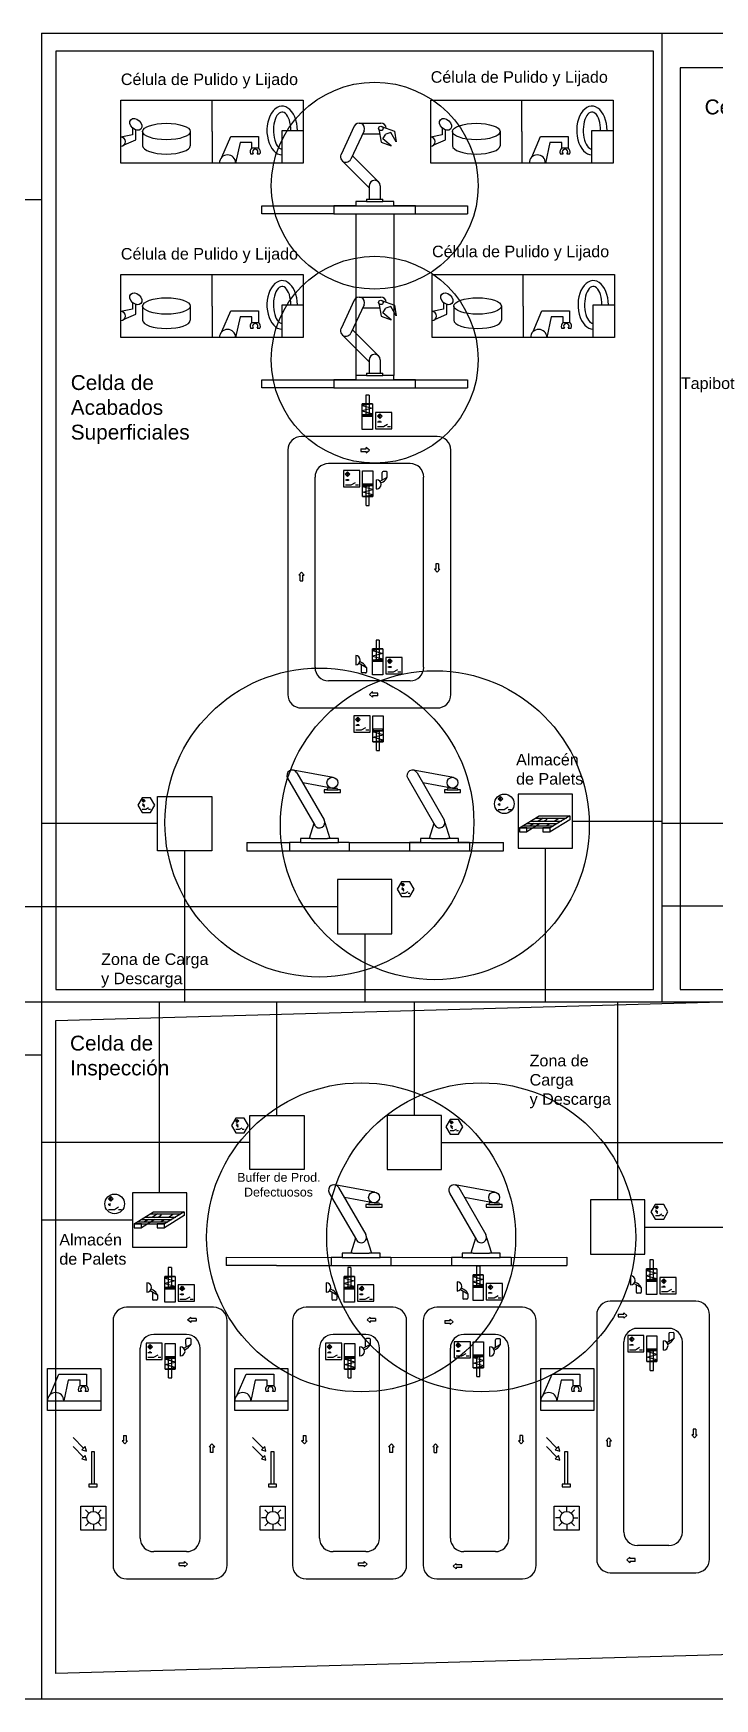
# Model space of a CAD drawing. Header units: millimetres. Extents: x 18796 to 77329, y 12688 to 39985.
# Drawn here: x 52359 to 61582, y 16965 to 39504 of the extents above; entities that cross this region are included whole.
import ezdxf

# ---------------------------------------------------------------- set-up
doc = ezdxf.new("R2010")
doc.units = ezdxf.units.MM
for name, color, linetype in [('Almacenaje', 80, 'Continuous'), ('Celdas', 200, 'Continuous'), ('Maquina', 82, 'Continuous'), ('Radio', 10, 'Continuous'), ('Robots', 80, 'Continuous'), ('Sensores', 211, 'Continuous'), ('Texto2', 7, 'Continuous'), ('TrayectAGV', 140, 'Continuous')]:
    doc.layers.add(name, color=color, linetype=linetype)
doc.styles.get("Standard").update_dxf_attribs({"font": 'arial.ttf'})

msp = doc.modelspace()

# ---------------------------------------------------------------- linework, layer by layer
at = {"layer": 'Almacenaje'}
for p, q in [((54039, 28440), (54039, 29175)), ((54039, 29175), (54774, 29175)), ((54774, 29175), (54774, 28440)), ((58921, 29209), (58921, 28474)), ((59656, 29209), (58921, 29209)), ((59656, 28474), (59656, 29209)), ((58942, 28749), (59206, 28913)), ((59160, 28884), (59574, 28884)), ((59259, 28884), (59192, 28843)), ((59206, 28913), (59306, 28913)), ((59306, 28861), (59276, 28843)), ((59306, 28913), (59521, 28913)), ((59306, 28884), (59306, 28861)), ((59620, 28913), (59356, 28749)), ((59620, 28861), (59356, 28697)), ((59408, 28843), (59474, 28884)), ((59521, 28913), (59620, 28913)), ((59620, 28913), (59620, 28861)), ((58942, 28749), (59041, 28749)), ((58942, 28749), (58942, 28697)), ((58986, 28776), (59399, 28776)), ((59038, 28808), (59452, 28808)), ((59221, 28808), (59041, 28697)), ((59041, 28749), (59356, 28749)), ((59137, 28808), (59085, 28776)), ((59093, 28843), (59507, 28843)), ((59256, 28749), (59356, 28749)), ((59256, 28749), (59256, 28697)), ((59300, 28776), (59352, 28808)), ((54774, 28440), (54039, 28440)), ((58921, 28474), (59656, 28474)), ((56478, 28051), (56478, 27316)), ((57212, 28051), (56478, 28051)), ((57212, 27316), (57212, 28051)), ((56478, 27316), (57212, 27316)), ((55289, 24125), (55289, 24860)), ((55289, 24860), (56024, 24860)), ((56024, 24860), (56024, 24125)), ((57151, 24860), (57151, 24125)), ((57886, 24860), (57151, 24860)), ((57886, 24125), (57886, 24860)), ((56024, 24125), (55289, 24125)), ((57151, 24125), (57886, 24125)), ((53700, 23811), (53700, 23076)), ((54435, 23811), (53700, 23811)), ((54435, 23076), (54435, 23811)), ((59903, 23715), (59903, 22980)), ((60637, 23715), (59903, 23715)), ((60637, 22980), (60637, 23715)), ((53723, 23390), (53987, 23555)), ((53819, 23450), (54232, 23450)), ((54002, 23450), (53822, 23338)), ((53918, 23450), (53866, 23417)), ((53874, 23484), (54288, 23484)), ((53941, 23526), (54354, 23526)), ((54040, 23526), (53973, 23484)), ((53987, 23555), (54086, 23555)), ((54086, 23503), (54057, 23484)), ((54081, 23417), (54133, 23450)), ((54086, 23555), (54301, 23555)), ((54086, 23526), (54086, 23503)), ((54401, 23555), (54137, 23390)), ((54401, 23503), (54137, 23338)), ((54188, 23484), (54255, 23526)), ((54301, 23555), (54401, 23555)), ((54401, 23555), (54401, 23503)), ((53723, 23390), (53822, 23390)), ((53723, 23390), (53723, 23338)), ((53767, 23417), (54180, 23417)), ((53822, 23390), (54137, 23390)), ((54037, 23390), (54137, 23390)), ((54037, 23390), (54037, 23338)), ((53700, 23076), (54435, 23076)), ((59903, 22980), (60637, 22980))]:
    msp.add_line(p, q, dxfattribs=at)
for points in [[(58942, 28697), (59041, 28697), (59041, 28749), (58942, 28749)], [(59256, 28697), (59356, 28697), (59356, 28749), (59256, 28749)], [(53723, 23338), (53822, 23338), (53822, 23390), (53723, 23390)], [(54037, 23338), (54137, 23338), (54137, 23390), (54037, 23390)]]:
    msp.add_lwpolyline(points, close=True, dxfattribs=at)
at = {"layer": 'Celdas'}
for points in [[(52666, 26565), (60756, 26565), (60756, 39262), (52666, 39262)], [(61116, 26565), (77136, 26565), (77136, 39035), (61116, 39035)], [(52666, 26145), (62477, 26421), (62477, 17580), (52666, 17304)]]:
    msp.add_lwpolyline(points, close=True, dxfattribs=at)
at = {"layer": 'Maquina'}
for p, q in [((54779, 38175), (54779, 38601)), ((58972, 38175), (58972, 38601)), ((53700, 38132), (53544, 38099)), ((53700, 38223), (53700, 38132)), ((53746, 38062), (53746, 38196)), ((53839, 38175), (53839, 37982)), ((54484, 38175), (54484, 37982)), ((54779, 38175), (54779, 37748)), ((54912, 37828), (55032, 38108)), ((55032, 38108), (55407, 38108)), ((55407, 38108), (55407, 37953)), ((57894, 38132), (57738, 38099)), ((57894, 38223), (57894, 38132)), ((57939, 38062), (57939, 38196)), ((58033, 38175), (58033, 37982)), ((58677, 38175), (58677, 37982)), ((58972, 38175), (58972, 37748)), ((59105, 37828), (59226, 38108)), ((59226, 38108), (59600, 38108)), ((59600, 38108), (59600, 37953)), ((53589, 37995), (53746, 38062)), ((55157, 38028), (55098, 37748)), ((55319, 38028), (55157, 38028)), ((55294, 37900), (55293, 37899)), ((55294, 37899), (55293, 37899)), ((55298, 37874), (55337, 37874)), ((55319, 37953), (55319, 38028)), ((55319, 37953), (55407, 37953)), ((55326, 37899), (55326, 37900)), ((55326, 37900), (55326, 37899)), ((55326, 37899), (55326, 37899)), ((55389, 37874), (55427, 37874)), ((55399, 37900), (55399, 37899)), ((55399, 37900), (55399, 37900)), ((57782, 37995), (57939, 38062)), ((59350, 38028), (59292, 37748)), ((59512, 38028), (59350, 38028)), ((59487, 37900), (59487, 37899)), ((59487, 37899), (59487, 37899)), ((59492, 37874), (59530, 37874)), ((59512, 37953), (59512, 38028)), ((59512, 37953), (59600, 37953)), ((59520, 37899), (59520, 37900)), ((59520, 37900), (59520, 37899)), ((59520, 37899), (59520, 37899)), ((59582, 37874), (59621, 37874)), ((59592, 37900), (59592, 37899)), ((59592, 37900), (59592, 37900)), ((54779, 35813), (54779, 36240)), ((58991, 35813), (58991, 36240)), ((53700, 35862), (53700, 35771)), ((57912, 35862), (57912, 35771)), ((53700, 35771), (53544, 35738)), ((53589, 35634), (53746, 35701)), ((53746, 35701), (53746, 35835)), ((53839, 35813), (53839, 35621)), ((54484, 35813), (54484, 35621)), ((54779, 35813), (54779, 35387)), ((54912, 35467), (55032, 35747)), ((55032, 35747), (55407, 35747)), ((55157, 35666), (55098, 35387)), ((55319, 35666), (55157, 35666)), ((55319, 35592), (55319, 35666)), ((55407, 35747), (55407, 35592)), ((57912, 35771), (57756, 35738)), ((57801, 35634), (57957, 35701)), ((57957, 35701), (57957, 35835)), ((58051, 35813), (58051, 35621)), ((58696, 35813), (58696, 35621)), ((58991, 35813), (58991, 35387)), ((59124, 35467), (59244, 35747)), ((59244, 35747), (59619, 35747)), ((59369, 35666), (59310, 35387)), ((59530, 35666), (59369, 35666)), ((59530, 35592), (59530, 35666)), ((59619, 35747), (59619, 35592)), ((55294, 35538), (55293, 35538)), ((55294, 35538), (55293, 35538)), ((55298, 35513), (55337, 35513)), ((55319, 35592), (55407, 35592)), ((55326, 35538), (55326, 35538)), ((55326, 35538), (55326, 35538)), ((55326, 35538), (55326, 35538)), ((55389, 35513), (55427, 35513)), ((55399, 35538), (55399, 35538)), ((55399, 35538), (55399, 35538)), ((59505, 35538), (59505, 35538)), ((59505, 35538), (59505, 35538)), ((59510, 35513), (59548, 35513)), ((59530, 35592), (59619, 35592)), ((59538, 35538), (59538, 35538)), ((59538, 35538), (59538, 35538)), ((59538, 35538), (59538, 35538)), ((59600, 35513), (59639, 35513)), ((59610, 35538), (59611, 35538)), ((59610, 35538), (59611, 35538)), ((57826, 34047), (55989, 34047)), ((55805, 33864), (55805, 30557)), ((58010, 30557), (58010, 33864)), ((57459, 33680), (56356, 33680)), ((56173, 30924), (56173, 33496)), ((57642, 30924), (57642, 33496)), ((57459, 30741), (56356, 30741)), ((55989, 30373), (57826, 30373)), ((61329, 22344), (60169, 22344)), ((54800, 22262), (53622, 22262)), ((57228, 22262), (56051, 22262)), ((58981, 22262), (57821, 22262)), ((59985, 22161), (59985, 18854)), ((61512, 18854), (61512, 22161)), ((53438, 22078), (53438, 18771)), ((54432, 21894), (53989, 21894)), ((54983, 18771), (54983, 22078)), ((55867, 22078), (55867, 18771)), ((56861, 21894), (56418, 21894)), ((57412, 18771), (57412, 22078)), ((57637, 22078), (57637, 18771)), ((58613, 21894), (58188, 21894)), ((59165, 18771), (59165, 22078)), ((60961, 21977), (60536, 21977)), ((53806, 19139), (53806, 21710)), ((54616, 19139), (54616, 21710)), ((56235, 19139), (56235, 21710)), ((57045, 19139), (57045, 21710)), ((58005, 19139), (58005, 21710)), ((58797, 19139), (58797, 21710)), ((60352, 19221), (60352, 21793)), ((61145, 19221), (61145, 21793)), ((54432, 18955), (53989, 18955)), ((56861, 18955), (56418, 18955)), ((58613, 18955), (58188, 18955)), ((60961, 19038), (60536, 19038)), ((53622, 18587), (54800, 18587)), ((56051, 18587), (57228, 18587)), ((57821, 18587), (58981, 18587)), ((60169, 18670), (61329, 18670))]:
    msp.add_line(p, q, dxfattribs=at)
for points in [[(53544, 38601), (56013, 38601), (56013, 37748), (53544, 37748)], [(57738, 38601), (60207, 38601), (60207, 37748), (57738, 37748)], [(53544, 36240), (56013, 36240), (56013, 35387), (53544, 35387)], [(57756, 36240), (60225, 36240), (60225, 35387), (57756, 35387)]]:
    msp.add_lwpolyline(points, close=True, dxfattribs=at)
for points in [[(55727, 37748), (55727, 38189), (56013, 38189)], [(59920, 37748), (59920, 38189), (60207, 38189)], [(55727, 35387), (55727, 35828), (56013, 35828)], [(59938, 35387), (59938, 35828), (60225, 35828)]]:
    msp.add_lwpolyline(points, dxfattribs=at)
for centre, radius, start, end in [((53544, 38038), 61.7, 270, 90), ((57738, 38038), 61.7, 270, 90), ((55363, 37900), 69.2, 129.5881, 201.2684), ((55363, 37900), 36.2, 315.8815, 224.1185), ((55363, 37925), 44.1, 325.008, 325.3048), ((55363, 37900), 69.2, 338.7316, 50.4119), ((59556, 37900), 69.2, 129.5881, 201.2684), ((59556, 37900), 36.2, 315.8815, 224.1185), ((59556, 37925), 44.1, 325.008, 325.3048), ((59556, 37900), 69.2, 338.7316, 50.4119), ((54988, 37748), 110, 0, 180), ((59181, 37748), 110, 0, 180), ((53544, 35677), 61.7, 270, 90), ((57756, 35677), 61.7, 270, 90), ((54988, 35387), 110, 0, 180), ((55363, 35538), 69.2, 129.5881, 201.2684), ((55363, 35539), 36.2, 315.8815, 224.1185), ((55363, 35564), 44.1, 325.008, 325.3048), ((55363, 35538), 69.2, 338.7316, 50.4119), ((59200, 35387), 110, 0, 180), ((59575, 35538), 69.2, 129.5881, 201.2684), ((59574, 35539), 36.2, 315.8815, 224.1185), ((59575, 35564), 44.1, 325.008, 325.3048), ((59575, 35538), 69.2, 338.7316, 50.4119), ((55989, 33864), 184, 90, 180), ((57826, 33864), 184, 0, 90), ((56356, 33496), 184, 90, 180), ((57459, 33496), 184, 0, 90), ((56356, 30924), 184, 180, 270), ((57459, 30924), 184, 270, 0), ((55989, 30557), 184, 180, 270), ((57826, 30557), 184, 270, 0), ((60169, 22161), 184, 90, 180), ((61329, 22161), 184, 0, 90), ((53622, 22078), 184, 90, 180), ((54800, 22078), 184, 0, 90), ((56051, 22078), 184, 90, 180), ((57228, 22078), 184, 0, 90), ((57821, 22078), 184, 90, 180), ((58981, 22078), 184, 0, 90), ((53989, 21710), 184, 90, 180), ((54432, 21710), 184, 0, 90), ((56418, 21710), 184, 90, 180), ((56861, 21710), 184, 0, 90), ((58188, 21710), 184, 90, 180), ((58613, 21710), 184, 0, 90), ((60536, 21793), 184, 90, 180), ((60961, 21793), 184, 0, 90), ((60536, 19221), 184, 180, 270), ((60961, 19221), 184, 270, 0), ((53989, 19139), 184, 180, 270), ((54432, 19139), 184, 270, 0), ((56418, 19139), 184, 180, 270), ((56861, 19139), 184, 270, 0), ((58188, 19139), 184, 180, 270), ((58613, 19139), 184, 270, 0), ((53622, 18771), 184, 180, 270), ((54800, 18771), 184, 270, 0), ((56051, 18771), 184, 180, 270), ((57228, 18771), 184, 270, 0), ((57821, 18771), 184, 180, 270), ((58981, 18771), 184, 270, 0), ((60169, 18854), 184, 180, 270), ((61329, 18854), 184, 270, 0)]:
    msp.add_arc(centre, radius, start, end, dxfattribs=at)
for centre, major_axis, ratio in [((53746, 38272), (68.9, -63.2), 0.715924), ((57939, 38272), (68.9, -63.2), 0.715924), ((54161, 38175), (322, 0), 0.346019), ((58355, 38175), (322, 0), 0.346019), ((53746, 35911), (68.9, -63.2), 0.715924), ((54161, 35813), (322, 0), 0.346019), ((57957, 35911), (68.9, -63.2), 0.715924), ((58373, 35813), (322, 0), 0.346019)]:
    msp.add_ellipse(centre, major_axis=major_axis, ratio=ratio, dxfattribs=at)
for centre, major_axis, ratio, start_param, end_param in [((55727, 38189), (0, 329), 0.626099, 4.712389, 9.424778), ((55727, 38189), (0, 250), 0.470588, 4.712389, 9.424778), ((59920, 38189), (0, 329), 0.626099, 4.712389, 9.424778), ((59920, 38189), (0, 250), 0.470588, 4.712389, 9.424778), ((54161, 37982), (322, 0), 0.346019, 3.141593, 6.283185), ((58355, 37982), (322, 0), 0.346019, 3.141593, 6.283185), ((55727, 35828), (0, 329), 0.626099, 4.712389, 9.424778), ((55727, 35828), (0, 250), 0.470588, 4.712389, 9.424778), ((59938, 35828), (0, 329), 0.626099, 4.712389, 9.424778), ((59938, 35828), (0, 250), 0.470588, 4.712389, 9.424778), ((54161, 35621), (322, 0), 0.346019, 3.141593, 6.283185), ((58373, 35621), (322, 0), 0.346019, 3.141593, 6.283185)]:
    msp.add_ellipse(centre, major_axis=major_axis, ratio=ratio, start_param=start_param, end_param=end_param, dxfattribs=at)
at = {"layer": 'Radio'}
for centre, radius in [((56980, 37442), 1400), ((56980, 35087), 1400), ((56231, 28822), 2091), ((57794, 28786), 2091), ((56796, 23209), 2091), ((58422, 23209), 2091)]:
    msp.add_circle(centre, radius, dxfattribs=at)
at = {"layer": 'Robots'}
for p, q in [((56703, 38247), (56524, 37863)), ((56836, 38185), (56657, 37801)), ((56769, 38289), (57063, 38289)), ((56816, 38142), (57046, 38142)), ((57034, 38211), (57066, 38030)), ((57073, 38243), (57246, 38181)), ((57092, 38074), (57129, 38138)), ((57198, 38163), (57129, 38138)), ((57271, 38036), (57198, 38163)), ((57246, 38181), (57271, 38036)), ((57066, 38030), (57204, 37979)), ((57204, 37979), (57092, 38074)), ((56539, 37780), (56907, 37412)), ((56657, 37801), (56657, 37801)), ((56679, 37848), (57032, 37494)), ((56907, 37442), (56907, 37258)), ((57032, 37494), (57032, 37494)), ((57032, 37494), (57032, 37494)), ((57032, 37494), (57032, 37494)), ((57054, 37442), (57054, 37258)), ((56870, 37229), (56723, 37229)), ((56723, 37229), (56723, 37170)), ((56870, 37258), (57090, 37258)), ((56870, 37258), (56870, 37229)), ((56870, 37229), (57090, 37229)), ((57090, 37229), (57090, 37258)), ((57237, 37229), (57090, 37229)), ((57237, 37170), (57237, 37229)), ((56723, 37170), (56429, 37170)), ((56429, 37170), (56429, 37060)), ((56429, 37060), (57531, 37060)), ((56723, 37170), (57237, 37170)), ((56723, 37060), (56723, 34874)), ((57531, 37170), (57237, 37170)), ((57237, 37060), (57237, 34874)), ((57531, 37060), (57531, 37170)), ((57531, 37060), (58238, 37060)), ((57560, 37170), (58238, 37170)), ((58238, 37170), (58238, 37060)), ((56703, 35892), (56524, 35508)), ((56769, 35934), (57063, 35934)), ((57034, 35856), (57066, 35675)), ((57073, 35889), (57246, 35826)), ((56836, 35830), (56657, 35446)), ((56816, 35787), (57046, 35787)), ((57066, 35675), (57204, 35625)), ((57092, 35719), (57129, 35783)), ((57204, 35625), (57092, 35719)), ((57198, 35808), (57129, 35783)), ((57271, 35681), (57198, 35808)), ((57246, 35826), (57271, 35681)), ((56539, 35425), (56907, 35057)), ((56657, 35446), (56657, 35446)), ((56679, 35493), (57032, 35140)), ((56907, 35087), (56907, 34904)), ((57032, 35140), (57032, 35140)), ((57032, 35140), (57032, 35140)), ((57032, 35140), (57032, 35140)), ((57054, 35087), (57054, 34904)), ((56723, 34815), (56429, 34815)), ((56429, 34815), (56429, 34705)), ((56870, 34874), (56723, 34874)), ((56723, 34874), (56723, 34815)), ((56723, 34815), (57237, 34815)), ((56870, 34904), (57090, 34904)), ((56870, 34904), (56870, 34874)), ((56870, 34874), (57090, 34874)), ((57090, 34874), (57090, 34904)), ((57237, 34874), (57090, 34874)), ((57237, 34815), (57237, 34874)), ((57531, 34815), (57237, 34815)), ((57531, 34705), (57531, 34815)), ((57560, 34815), (58238, 34815)), ((58238, 34815), (58238, 34705)), ((56429, 34705), (57531, 34705)), ((57531, 34705), (58238, 34705)), ((56420, 29434), (55877, 29531)), ((58046, 29434), (57503, 29531)), ((55801, 29422), (56168, 28786)), ((55928, 29496), (56295, 28859)), ((56394, 29290), (56007, 29359)), ((57427, 29422), (57794, 28786)), ((57554, 29496), (57921, 28859)), ((58020, 29290), (57633, 29359)), ((56333, 29267), (56297, 29267)), ((56297, 29267), (56297, 29230)), ((56297, 29230), (56517, 29230)), ((56333, 29267), (56480, 29267)), ((56407, 29289), (56355, 29289)), ((56407, 29289), (56458, 29289)), ((56517, 29267), (56480, 29267)), ((56517, 29230), (56517, 29267)), ((57959, 29267), (57923, 29267)), ((57923, 29267), (57923, 29230)), ((57923, 29230), (58143, 29230)), ((57959, 29267), (58106, 29267)), ((58033, 29289), (57981, 29289)), ((58033, 29289), (58084, 29289)), ((58143, 29267), (58106, 29267)), ((58143, 29230), (58143, 29267)), ((56283, 28875), (56283, 28875)), ((56283, 28875), (56283, 28875)), ((56283, 28875), (56283, 28875)), ((57909, 28875), (57909, 28875)), ((57909, 28875), (57909, 28875)), ((57909, 28875), (57909, 28875)), ((56154, 28810), (56093, 28609)), ((56305, 28822), (56373, 28609)), ((57780, 28810), (57719, 28609)), ((57931, 28822), (57999, 28609)), ((55248, 28551), (55248, 28441)), ((55248, 28551), (55827, 28551)), ((55248, 28441), (55827, 28440)), ((55974, 28551), (55827, 28551)), ((55827, 28551), (55827, 28442)), ((55827, 28442), (55827, 28440)), ((55827, 28440), (56635, 28440)), ((56121, 28609), (55974, 28609)), ((55974, 28609), (55974, 28551)), ((55974, 28551), (56488, 28551)), ((56121, 28609), (56341, 28609)), ((56488, 28609), (56341, 28609)), ((56488, 28551), (56488, 28609)), ((56635, 28551), (56488, 28551)), ((56635, 28551), (58724, 28552)), ((56635, 28551), (56635, 28440)), ((57600, 28551), (57453, 28551)), ((57453, 28551), (57453, 28442)), ((57453, 28442), (57453, 28440)), ((57453, 28440), (58261, 28440)), ((57747, 28609), (57600, 28609)), ((57600, 28609), (57600, 28551)), ((57600, 28551), (58114, 28551)), ((57747, 28609), (57967, 28609)), ((58114, 28609), (57967, 28609)), ((58114, 28551), (58114, 28609)), ((58261, 28551), (58114, 28551)), ((58261, 28551), (58261, 28440)), ((58724, 28442), (58724, 28552)), ((56984, 23821), (56442, 23918)), ((58610, 23821), (58068, 23918)), ((56365, 23809), (56732, 23173)), ((56492, 23883), (56859, 23246)), ((56958, 23677), (56571, 23746)), ((56971, 23676), (56920, 23676)), ((56971, 23676), (57023, 23676)), ((57991, 23809), (58358, 23173)), ((58118, 23883), (58485, 23246)), ((58584, 23677), (58197, 23746)), ((58597, 23676), (58546, 23676)), ((58597, 23676), (58649, 23676)), ((56898, 23654), (56861, 23654)), ((56861, 23654), (56861, 23617)), ((56861, 23617), (57081, 23617)), ((56898, 23654), (57045, 23654)), ((57081, 23654), (57045, 23654)), ((57081, 23617), (57081, 23654)), ((58524, 23654), (58487, 23654)), ((58487, 23654), (58487, 23617)), ((58487, 23617), (58707, 23617)), ((58524, 23654), (58671, 23654)), ((58707, 23654), (58671, 23654)), ((58707, 23617), (58707, 23654)), ((56847, 23262), (56847, 23262)), ((56847, 23262), (56847, 23262)), ((56847, 23262), (56847, 23262)), ((58473, 23262), (58473, 23262)), ((58473, 23262), (58473, 23262)), ((58473, 23262), (58473, 23262)), ((56686, 22996), (56539, 22996)), ((56539, 22996), (56539, 22937)), ((56718, 23197), (56657, 22996)), ((56686, 22996), (56906, 22996)), ((56869, 23209), (56937, 22996)), ((57053, 22996), (56906, 22996)), ((57053, 22937), (57053, 22996)), ((58312, 22996), (58165, 22996)), ((58165, 22996), (58165, 22937)), ((58344, 23197), (58283, 22996)), ((58312, 22996), (58532, 22996)), ((58495, 23209), (58563, 22996)), ((58679, 22996), (58532, 22996)), ((58679, 22937), (58679, 22996)), ((54971, 22939), (54971, 22828)), ((54971, 22939), (56392, 22937)), ((55649, 22828), (54971, 22828)), ((55649, 22828), (56392, 22827)), ((56539, 22937), (56392, 22937)), ((56392, 22937), (56392, 22828)), ((56392, 22828), (56392, 22827)), ((56392, 22827), (57200, 22827)), ((56539, 22937), (57053, 22937)), ((57200, 22937), (57053, 22937)), ((57200, 22937), (59581, 22939)), ((57200, 22937), (57200, 22827)), ((58165, 22937), (58018, 22937)), ((58018, 22937), (58018, 22828)), ((58018, 22828), (58018, 22827)), ((58018, 22827), (58826, 22827)), ((58165, 22937), (58679, 22937)), ((58826, 22937), (58679, 22937)), ((58826, 22937), (58826, 22827))]:
    msp.add_line(p, q, dxfattribs=at)
for points in [[(56429, 37060), (55454, 37060), (55454, 37170), (57560, 37170)], [(56429, 34705), (55454, 34705), (55454, 34815), (57560, 34815)], [(56635, 28442), (58724, 28442)], [(57200, 22828), (59581, 22828)], [(59581, 22939), (59581, 22828)]]:
    msp.add_lwpolyline(points, dxfattribs=at)
for centre, radius in [((57063, 38216), 29.4), ((57063, 35861), 29.4), ((56407, 29362), 73.5), ((58033, 29362), 73.5), ((56971, 23749), 73.5), ((58597, 23749), 73.5)]:
    msp.add_circle(centre, radius, dxfattribs=at)
for centre, radius, start, end in [((56769, 38216), 73.5, 335, 155), ((57063, 38216), 73.5, 3.5784, 90), ((56590, 37832), 73.5, 155, 335), ((56980, 37442), 73.5, 0, 180), ((56769, 35861), 73.5, 335, 155), ((57063, 35861), 73.5, 3.5784, 90), ((56590, 35477), 73.5, 155, 335), ((56980, 35087), 73.5, 0, 180), ((55864, 29459), 73.5, 29.9651, 209.9651), ((57490, 29459), 73.5, 29.9651, 209.9651), ((56355, 29267), 22, 90, 180), ((56458, 29267), 22, 0, 90), ((57981, 29267), 22, 90, 180), ((58084, 29267), 22, 0, 90), ((56231, 28822), 73.5, 209.9651, 29.9651), ((57857, 28822), 73.5, 209.9651, 29.9651), ((56429, 23846), 73.5, 29.9651, 209.9651), ((58055, 23846), 73.5, 29.9651, 209.9651), ((56920, 23654), 22, 90, 180), ((57023, 23654), 22, 0, 90), ((58546, 23654), 22, 90, 180), ((58649, 23654), 22, 0, 90), ((56796, 23209), 73.5, 209.9651, 29.9651), ((58422, 23209), 73.5, 209.9651, 29.9651)]:
    msp.add_arc(centre, radius, start, end, dxfattribs=at)
at = {"layer": 'Sensores'}
for p, q in [((56950, 34490), (56812, 34467)), ((56859, 34609), (56859, 34340)), ((56903, 34609), (56859, 34609)), ((56903, 34609), (56903, 34340)), ((56812, 34467), (56950, 34429)), ((56950, 34429), (56812, 34395)), ((56812, 34395), (56950, 34356)), ((56950, 34356), (56820, 34340)), ((56942, 34340), (56820, 34340)), ((57016, 34323), (57048, 34355)), ((57048, 34292), (57016, 34323)), ((57041, 34299), (57041, 34348)), ((57048, 34355), (57079, 34323)), ((57079, 34323), (57048, 34292)), ((57055, 34299), (57055, 34348)), ((57017, 34247), (57037, 34247)), ((57017, 34181), (57097, 34181)), ((57037, 34258), (57037, 34236)), ((57050, 34258), (57050, 34236)), ((57050, 34247), (57070, 34247)), ((57097, 34181), (57154, 34214)), ((57154, 34181), (57194, 34181)), ((56582, 33537), (56614, 33568)), ((56614, 33505), (56582, 33537)), ((56583, 33460), (56603, 33460)), ((56583, 33394), (56663, 33394)), ((56603, 33471), (56603, 33449)), ((56607, 33512), (56607, 33561)), ((56614, 33568), (56645, 33537)), ((56645, 33537), (56614, 33505)), ((56616, 33471), (56616, 33449)), ((56616, 33460), (56636, 33460)), ((56620, 33512), (56620, 33561)), ((56663, 33394), (56720, 33427)), ((56720, 33394), (56760, 33394)), ((56816, 33368), (56945, 33384)), ((56954, 33330), (56816, 33368)), ((56824, 33384), (56945, 33384)), ((56863, 33115), (56863, 33384)), ((56906, 33115), (56906, 33384)), ((57006, 33337), (57006, 33462)), ((57053, 33441), (57151, 33498)), ((57065, 33419), (57095, 33436)), ((57082, 33532), (57082, 33560)), ((57082, 33458), (57082, 33532)), ((57138, 33572), (57094, 33572)), ((57151, 33498), (57150, 33560)), ((56816, 33295), (56954, 33330)), ((56954, 33257), (56816, 33295)), ((56816, 33235), (56954, 33257)), ((56863, 33115), (56906, 33115)), ((57089, 31172), (56952, 31149)), ((56952, 31149), (57089, 31111)), ((57089, 31111), (56952, 31076)), ((56999, 31291), (56999, 31022)), ((57042, 31291), (56999, 31291)), ((57042, 31291), (57042, 31022)), ((56723, 31082), (56723, 30958)), ((56769, 30979), (56867, 30922)), ((56782, 31000), (56812, 30983)), ((56799, 30887), (56798, 30860)), ((56799, 30962), (56799, 30887)), ((56867, 30922), (56867, 30859)), ((56952, 31076), (57089, 31038)), ((57089, 31038), (56960, 31022)), ((57081, 31022), (56960, 31022)), ((57156, 31005), (57187, 31037)), ((57187, 30974), (57156, 31005)), ((57157, 30929), (57177, 30929)), ((57177, 30940), (57177, 30918)), ((57180, 30981), (57180, 31030)), ((57187, 31037), (57218, 31005)), ((57218, 31005), (57187, 30974)), ((57190, 30940), (57190, 30918)), ((57190, 30929), (57210, 30929)), ((57194, 30981), (57194, 31030)), ((57236, 30863), (57293, 30896)), ((56855, 30847), (56811, 30847)), ((57157, 30863), (57236, 30863)), ((57293, 30863), (57333, 30863)), ((56722, 30219), (56753, 30250)), ((56753, 30187), (56722, 30219)), ((56746, 30194), (56746, 30243)), ((56753, 30250), (56784, 30219)), ((56784, 30219), (56753, 30187)), ((56760, 30194), (56760, 30243)), ((56723, 30142), (56743, 30142)), ((56723, 30076), (56802, 30076)), ((56743, 30153), (56743, 30131)), ((56756, 30153), (56756, 30131)), ((56756, 30142), (56776, 30142)), ((56802, 30076), (56859, 30109)), ((56859, 30076), (56899, 30076)), ((56955, 30050), (57085, 30066)), ((57093, 30012), (56955, 30050)), ((56955, 29977), (57093, 30012)), ((57093, 29939), (56955, 29977)), ((56963, 30066), (57085, 30066)), ((57003, 29797), (57003, 30066)), ((57046, 29797), (57046, 30066)), ((56955, 29917), (57093, 29939)), ((57003, 29797), (57046, 29797)), ((53832, 29118), (53852, 29138)), ((53852, 29098), (53832, 29118)), ((53836, 29082), (53858, 29061)), ((53847, 29102), (53847, 29133)), ((53852, 29138), (53872, 29118)), ((53872, 29118), (53852, 29098)), ((53856, 29102), (53856, 29133)), ((58651, 29144), (58682, 29175)), ((58682, 29113), (58651, 29144)), ((58675, 29119), (58675, 29168)), ((58682, 29175), (58713, 29144)), ((58713, 29144), (58682, 29113)), ((58689, 29119), (58689, 29168)), ((53832, 29005), (53883, 29005)), ((53836, 29064), (53858, 29043)), ((53883, 29005), (53920, 29027)), ((53920, 29005), (53946, 29005)), ((58652, 29001), (58731, 29001)), ((58731, 29001), (58788, 29034)), ((58788, 29001), (58828, 29001)), ((57343, 27981), (57363, 28001)), ((57363, 27960), (57343, 27981)), ((57358, 27965), (57358, 27996)), ((57363, 28001), (57383, 27981)), ((57383, 27981), (57363, 27960)), ((57367, 27965), (57367, 27996)), ((57343, 27868), (57394, 27868)), ((57347, 27945), (57368, 27924)), ((57347, 27927), (57368, 27906)), ((57394, 27868), (57431, 27890)), ((57431, 27868), (57457, 27868)), ((55099, 24784), (55119, 24804)), ((55115, 24768), (55115, 24799)), ((55119, 24804), (55139, 24784)), ((55124, 24768), (55124, 24799)), ((55119, 24764), (55099, 24784)), ((55100, 24671), (55151, 24671)), ((55104, 24748), (55125, 24727)), ((55104, 24730), (55125, 24709)), ((55139, 24784), (55119, 24764)), ((55151, 24671), (55188, 24693)), ((55188, 24671), (55213, 24671)), ((58000, 24765), (58020, 24785)), ((58020, 24745), (58000, 24765)), ((58001, 24653), (58052, 24653)), ((58005, 24729), (58026, 24708)), ((58005, 24711), (58026, 24690)), ((58016, 24749), (58016, 24780)), ((58020, 24785), (58040, 24765)), ((58040, 24765), (58020, 24745)), ((58025, 24749), (58025, 24780)), ((58052, 24653), (58089, 24674)), ((58089, 24653), (58114, 24653)), ((53376, 23729), (53407, 23761)), ((53407, 23698), (53376, 23729)), ((53400, 23705), (53400, 23754)), ((53407, 23761), (53438, 23729)), ((53438, 23729), (53407, 23698)), ((53414, 23705), (53414, 23754)), ((53377, 23587), (53456, 23587)), ((53456, 23587), (53513, 23620)), ((53513, 23587), (53553, 23587)), ((60778, 23615), (60799, 23636)), ((60799, 23595), (60778, 23615)), ((60779, 23503), (60830, 23503)), ((60783, 23580), (60804, 23559)), ((60783, 23562), (60804, 23541)), ((60794, 23600), (60794, 23631)), ((60799, 23636), (60819, 23615)), ((60819, 23615), (60799, 23595)), ((60803, 23600), (60803, 23631)), ((60830, 23503), (60867, 23525)), ((60867, 23503), (60892, 23503)), ((54186, 22800), (54186, 22531)), ((54230, 22800), (54186, 22800)), ((54230, 22800), (54230, 22531)), ((56615, 22800), (56615, 22531)), ((56659, 22800), (56615, 22800)), ((56659, 22800), (56659, 22531)), ((58358, 22820), (58358, 22551)), ((58402, 22820), (58358, 22820)), ((58402, 22820), (58402, 22551)), ((60797, 22783), (60659, 22761)), ((60706, 22903), (60706, 22633)), ((60749, 22903), (60706, 22903)), ((60749, 22903), (60749, 22633)), ((53895, 22593), (53895, 22468)), ((54277, 22681), (54139, 22658)), ((54139, 22658), (54277, 22620)), ((54277, 22620), (54139, 22586)), ((54139, 22586), (54277, 22547)), ((54277, 22547), (54147, 22531)), ((54343, 22514), (54375, 22546)), ((54375, 22546), (54406, 22514)), ((56324, 22593), (56324, 22468)), ((56706, 22681), (56568, 22658)), ((56568, 22658), (56706, 22620)), ((56706, 22620), (56568, 22586)), ((56568, 22586), (56706, 22547)), ((56706, 22547), (56576, 22531)), ((56772, 22514), (56804, 22546)), ((56804, 22546), (56835, 22514)), ((58096, 22607), (58096, 22482)), ((58449, 22700), (58311, 22678)), ((58311, 22678), (58449, 22640)), ((58449, 22640), (58311, 22605)), ((58311, 22605), (58449, 22567)), ((58449, 22567), (58319, 22551)), ((58441, 22551), (58319, 22551)), ((58515, 22534), (58546, 22565)), ((58539, 22510), (58539, 22558)), ((58546, 22565), (58578, 22534)), ((58553, 22510), (58553, 22558)), ((60444, 22690), (60444, 22565)), ((60490, 22586), (60588, 22529)), ((60503, 22608), (60532, 22590)), ((60520, 22569), (60519, 22494)), ((60659, 22761), (60797, 22722)), ((60797, 22722), (60659, 22688)), ((60659, 22688), (60797, 22650)), ((60797, 22650), (60667, 22633)), ((60788, 22633), (60667, 22633)), ((60863, 22617), (60894, 22648)), ((60894, 22586), (60863, 22617)), ((60864, 22540), (60884, 22540)), ((60884, 22551), (60884, 22529)), ((60887, 22593), (60887, 22641)), ((60894, 22648), (60925, 22617)), ((60925, 22617), (60894, 22586)), ((60897, 22551), (60897, 22529)), ((60897, 22540), (60917, 22540)), ((60901, 22593), (60901, 22641)), ((53941, 22489), (54040, 22432)), ((53954, 22511), (53984, 22493)), ((53971, 22472), (53971, 22397)), ((53971, 22397), (53971, 22370)), ((54027, 22357), (53983, 22358)), ((54040, 22432), (54039, 22370)), ((54269, 22531), (54147, 22531)), ((54375, 22483), (54343, 22514)), ((54344, 22438), (54364, 22438)), ((54344, 22372), (54424, 22372)), ((54364, 22449), (54364, 22427)), ((54368, 22490), (54368, 22539)), ((54406, 22514), (54375, 22483)), ((54377, 22449), (54377, 22427)), ((54377, 22438), (54397, 22438)), ((54382, 22490), (54382, 22539)), ((54424, 22372), (54481, 22405)), ((54481, 22372), (54521, 22372)), ((56370, 22489), (56468, 22432)), ((56383, 22511), (56413, 22493)), ((56400, 22397), (56399, 22370)), ((56400, 22472), (56400, 22397)), ((56456, 22357), (56412, 22358)), ((56468, 22432), (56468, 22370)), ((56698, 22531), (56576, 22531)), ((56804, 22483), (56772, 22514)), ((56773, 22438), (56793, 22438)), ((56773, 22372), (56853, 22372)), ((56793, 22449), (56793, 22427)), ((56797, 22490), (56797, 22539)), ((56835, 22514), (56804, 22483)), ((56806, 22449), (56806, 22427)), ((56806, 22438), (56826, 22438)), ((56810, 22490), (56810, 22539)), ((56853, 22372), (56910, 22405)), ((56910, 22372), (56950, 22372)), ((58142, 22503), (58240, 22446)), ((58155, 22525), (58184, 22508)), ((58172, 22486), (58171, 22411)), ((58171, 22411), (58171, 22384)), ((58228, 22372), (58184, 22372)), ((58240, 22446), (58240, 22384)), ((58546, 22503), (58515, 22534)), ((58516, 22458), (58536, 22458)), ((58516, 22391), (58595, 22391)), ((58536, 22469), (58536, 22447)), ((58578, 22534), (58546, 22503)), ((58549, 22469), (58549, 22447)), ((58549, 22458), (58569, 22458)), ((58595, 22391), (58653, 22424)), ((58653, 22391), (58692, 22391)), ((60519, 22494), (60519, 22467)), ((60576, 22454), (60532, 22454)), ((60588, 22529), (60588, 22467)), ((60864, 22474), (60943, 22474)), ((60943, 22474), (61000, 22507)), ((61000, 22474), (61040, 22474)), ((60964, 21879), (60964, 21906)), ((60964, 21804), (60964, 21879)), ((61020, 21919), (60976, 21918)), ((61033, 21844), (61032, 21906)), ((53909, 21728), (53941, 21759)), ((53941, 21696), (53909, 21728)), ((53910, 21651), (53930, 21651)), ((53930, 21662), (53930, 21640)), ((53934, 21703), (53934, 21752)), ((53941, 21759), (53972, 21728)), ((53972, 21728), (53941, 21696)), ((53943, 21662), (53943, 21640)), ((53943, 21651), (53963, 21651)), ((53948, 21703), (53948, 21752)), ((54350, 21603), (54350, 21728)), ((54396, 21707), (54494, 21764)), ((54409, 21686), (54438, 21703)), ((54425, 21799), (54425, 21826)), ((54426, 21724), (54425, 21799)), ((54482, 21839), (54438, 21839)), ((54494, 21764), (54494, 21826)), ((56338, 21728), (56370, 21759)), ((56370, 21696), (56338, 21728)), ((56339, 21651), (56359, 21651)), ((56359, 21662), (56359, 21640)), ((56363, 21703), (56363, 21752)), ((56370, 21759), (56401, 21728)), ((56401, 21728), (56370, 21696)), ((56372, 21662), (56372, 21640)), ((56372, 21651), (56392, 21651)), ((56376, 21703), (56376, 21752)), ((56779, 21603), (56779, 21728)), ((56825, 21707), (56923, 21764)), ((56838, 21686), (56867, 21703)), ((56854, 21799), (56854, 21826)), ((56855, 21724), (56854, 21799)), ((56911, 21839), (56867, 21839)), ((56923, 21764), (56923, 21826)), ((58081, 21747), (58112, 21779)), ((58112, 21716), (58081, 21747)), ((58082, 21671), (58102, 21671)), ((58102, 21682), (58102, 21660)), ((58105, 21723), (58105, 21772)), ((58112, 21779), (58144, 21747)), ((58144, 21747), (58112, 21716)), ((58115, 21682), (58115, 21660)), ((58115, 21671), (58135, 21671)), ((58119, 21723), (58119, 21772)), ((58161, 21605), (58219, 21638)), ((58540, 21600), (58540, 21725)), ((58587, 21704), (58685, 21761)), ((58599, 21683), (58629, 21700)), ((58616, 21796), (58616, 21823)), ((58616, 21721), (58616, 21796)), ((58672, 21836), (58628, 21836)), ((58685, 21761), (58685, 21823)), ((60429, 21830), (60460, 21861)), ((60460, 21799), (60429, 21830)), ((60430, 21754), (60450, 21754)), ((60430, 21687), (60509, 21687)), ((60450, 21765), (60450, 21743)), ((60453, 21806), (60453, 21854)), ((60460, 21861), (60491, 21830)), ((60491, 21830), (60460, 21799)), ((60463, 21765), (60463, 21743)), ((60463, 21754), (60483, 21754)), ((60467, 21806), (60467, 21854)), ((60509, 21687), (60566, 21721)), ((60566, 21687), (60606, 21687)), ((60663, 21662), (60792, 21678)), ((60800, 21623), (60663, 21662)), ((60671, 21678), (60792, 21678)), ((60710, 21409), (60710, 21678)), ((60753, 21409), (60753, 21678)), ((60888, 21683), (60888, 21808)), ((60935, 21787), (61033, 21844)), ((60947, 21765), (60977, 21783)), ((52551, 20998), (52551, 21432)), ((52551, 21432), (53271, 21432)), ((53271, 21432), (53271, 20866)), ((53910, 21585), (53990, 21585)), ((53990, 21585), (54047, 21618)), ((54047, 21585), (54087, 21585)), ((54143, 21559), (54273, 21575)), ((54281, 21521), (54143, 21559)), ((54143, 21486), (54281, 21521)), ((54281, 21448), (54143, 21486)), ((54143, 21426), (54281, 21448)), ((54151, 21575), (54273, 21575)), ((54190, 21306), (54190, 21575)), ((54233, 21306), (54233, 21575)), ((55085, 20998), (55085, 21432)), ((55085, 21432), (55805, 21432)), ((55805, 21432), (55805, 20866)), ((56339, 21585), (56419, 21585)), ((56419, 21585), (56476, 21618)), ((56476, 21585), (56516, 21585)), ((56572, 21559), (56701, 21575)), ((56710, 21521), (56572, 21559)), ((56572, 21486), (56710, 21521)), ((56710, 21448), (56572, 21486)), ((56572, 21426), (56710, 21448)), ((56580, 21575), (56701, 21575)), ((56619, 21306), (56619, 21575)), ((56662, 21306), (56662, 21575)), ((58082, 21605), (58161, 21605)), ((58219, 21605), (58258, 21605)), ((58315, 21579), (58444, 21595)), ((58452, 21540), (58315, 21579)), ((58315, 21506), (58452, 21540)), ((58452, 21468), (58315, 21506)), ((58315, 21445), (58452, 21468)), ((58323, 21595), (58444, 21595)), ((58362, 21326), (58362, 21595)), ((58405, 21326), (58405, 21595)), ((59227, 20998), (59227, 21432)), ((59227, 21432), (59947, 21432)), ((59947, 21432), (59947, 20866)), ((60663, 21589), (60800, 21623)), ((60800, 21550), (60663, 21589)), ((60663, 21528), (60800, 21550)), ((52585, 21078), (52705, 21358)), ((52705, 21358), (53080, 21358)), ((52830, 21278), (52772, 20998)), ((52992, 21278), (52830, 21278)), ((52992, 21203), (52992, 21278)), ((52992, 21203), (53080, 21203)), ((53080, 21358), (53080, 21203)), ((54190, 21306), (54233, 21306)), ((55119, 21078), (55239, 21358)), ((55239, 21358), (55614, 21358)), ((55364, 21278), (55305, 20998)), ((55526, 21278), (55364, 21278)), ((55526, 21203), (55526, 21278)), ((55526, 21203), (55614, 21203)), ((55614, 21358), (55614, 21203)), ((56619, 21306), (56662, 21306)), ((58362, 21326), (58405, 21326)), ((59261, 21078), (59381, 21358)), ((59381, 21358), (59756, 21358)), ((59506, 21278), (59447, 20998)), ((59667, 21278), (59506, 21278)), ((59667, 21203), (59667, 21278)), ((59667, 21203), (59756, 21203)), ((59756, 21358), (59756, 21203)), ((60710, 21409), (60753, 21409)), ((52967, 21150), (52967, 21149)), ((52967, 21149), (52967, 21149)), ((52972, 21125), (53010, 21125)), ((53000, 21149), (53000, 21150)), ((53000, 21150), (53000, 21149)), ((53000, 21149), (53000, 21149)), ((53062, 21125), (53101, 21125)), ((53072, 21150), (53072, 21149)), ((53072, 21150), (53072, 21150)), ((55501, 21150), (55501, 21149)), ((55501, 21149), (55501, 21149)), ((55505, 21125), (55544, 21125)), ((55533, 21149), (55534, 21150)), ((55534, 21149), (55533, 21149)), ((55534, 21150), (55534, 21149)), ((55596, 21125), (55634, 21125)), ((55606, 21150), (55606, 21149)), ((55606, 21150), (55606, 21150)), ((59642, 21150), (59642, 21149)), ((59642, 21149), (59642, 21149)), ((59647, 21125), (59685, 21125)), ((59675, 21149), (59675, 21150)), ((59675, 21150), (59675, 21149)), ((59675, 21149), (59675, 21149)), ((59737, 21125), (59776, 21125)), ((59747, 21150), (59748, 21149)), ((59747, 21150), (59748, 21150)), ((52898, 20499), (53040, 20356)), ((52898, 20376), (53040, 20233)), ((55326, 20499), (55469, 20356)), ((55326, 20376), (55469, 20233)), ((59304, 20499), (59447, 20356)), ((59304, 20376), (59447, 20233)), ((53149, 19869), (53112, 19869)), ((53112, 19869), (53112, 19833)), ((53222, 19869), (53185, 19869)), ((53222, 19833), (53222, 19869)), ((55578, 19869), (55541, 19869)), ((55541, 19869), (55541, 19833)), ((55651, 19869), (55614, 19869)), ((55651, 19833), (55651, 19869)), ((59555, 19869), (59519, 19869)), ((59519, 19869), (59519, 19833)), ((59629, 19869), (59592, 19869)), ((59629, 19833), (59629, 19869)), ((53112, 19833), (53222, 19833)), ((55541, 19833), (55651, 19833)), ((59519, 19833), (59629, 19833)), ((53084, 19412), (53021, 19412)), ((53110, 19475), (53066, 19519)), ((53172, 19500), (53172, 19563)), ((53235, 19475), (53279, 19519)), ((53260, 19412), (53324, 19412)), ((55513, 19412), (55450, 19412)), ((55539, 19475), (55494, 19519)), ((55601, 19500), (55601, 19563)), ((55664, 19475), (55708, 19519)), ((55689, 19412), (55752, 19412)), ((59491, 19412), (59428, 19412)), ((59517, 19475), (59472, 19519)), ((59579, 19500), (59579, 19563)), ((59641, 19475), (59686, 19519)), ((59667, 19412), (59730, 19412)), ((53110, 19350), (53066, 19305)), ((53172, 19324), (53172, 19261)), ((53235, 19350), (53279, 19305)), ((55539, 19350), (55494, 19305)), ((55601, 19324), (55601, 19261)), ((55664, 19350), (55708, 19305)), ((59517, 19350), (59472, 19305)), ((59579, 19324), (59579, 19261)), ((59641, 19350), (59686, 19305))]:
    msp.add_line(p, q, dxfattribs=at)
for points in [[(56950, 34490), (56950, 34141), (56812, 34141), (56812, 34490)], [(56812, 34490), (56812, 34490), (56950, 34490), (56950, 34490)], [(56942, 34340), (56942, 34318), (56820, 34318), (56820, 34340)], [(56992, 34153), (57212, 34153), (57212, 34373), (56992, 34373)], [(56558, 33366), (56778, 33366), (56778, 33587), (56558, 33587)], [(56816, 33235), (56816, 33583), (56954, 33583), (56954, 33235)], [(56824, 33384), (56824, 33407), (56945, 33407), (56945, 33384)], [(56954, 33235), (56954, 33235), (56816, 33235), (56816, 33235)], [(57089, 31172), (57089, 30823), (56952, 30823), (56952, 31172)], [(56952, 31172), (56952, 31172), (57089, 31172), (57089, 31172)], [(57081, 31022), (57081, 31000), (56960, 31000), (56960, 31022)], [(57132, 30835), (57352, 30835), (57352, 31055), (57132, 31055)], [(56698, 30048), (56918, 30048), (56918, 30269), (56698, 30269)], [(56955, 29917), (56955, 30265), (57093, 30265), (57093, 29917)], [(56963, 30066), (56963, 30089), (57085, 30089), (57085, 30066)], [(57093, 29917), (57093, 29917), (56955, 29917), (56955, 29917)], [(53831, 28957), (53946, 28957), (54004, 29056), (53946, 29156), (53831, 29156), (53774, 29056)], [(53861, 29064), (53854, 29058), (53863, 29055)], [(53861, 29046), (53854, 29039), (53863, 29037)], [(57342, 27820), (57457, 27820), (57515, 27919), (57457, 28019), (57342, 28019), (57284, 27919)], [(57372, 27927), (57365, 27921), (57374, 27918)], [(57372, 27909), (57365, 27902), (57374, 27900)], [(55099, 24623), (55214, 24623), (55271, 24722), (55214, 24822), (55099, 24822), (55041, 24722)], [(58000, 24604), (58115, 24604), (58172, 24704), (58115, 24803), (58000, 24803), (57942, 24704)], [(55128, 24730), (55122, 24724), (55131, 24721)], [(55128, 24712), (55122, 24705), (55131, 24703)], [(58030, 24712), (58023, 24705), (58032, 24703)], [(58030, 24693), (58023, 24687), (58032, 24684)], [(60778, 23455), (60893, 23455), (60950, 23554), (60893, 23654), (60778, 23654), (60720, 23554)], [(60808, 23562), (60801, 23556), (60810, 23553)], [(60808, 23544), (60801, 23537), (60810, 23535)], [(60797, 22783), (60797, 22435), (60659, 22435), (60659, 22783)], [(60659, 22783), (60659, 22783), (60797, 22783), (60797, 22783)], [(54277, 22681), (54277, 22332), (54139, 22332), (54139, 22681)], [(54139, 22681), (54139, 22681), (54277, 22681), (54277, 22681)], [(54319, 22344), (54540, 22344), (54540, 22564), (54319, 22564)], [(56706, 22681), (56706, 22332), (56568, 22332), (56568, 22681)], [(56568, 22681), (56568, 22681), (56706, 22681), (56706, 22681)], [(56748, 22344), (56968, 22344), (56968, 22564), (56748, 22564)], [(58449, 22700), (58449, 22352), (58311, 22352), (58311, 22700)], [(58311, 22700), (58311, 22700), (58449, 22700), (58449, 22700)], [(58441, 22551), (58441, 22528), (58319, 22528), (58319, 22551)], [(58491, 22364), (58711, 22364), (58711, 22584), (58491, 22584)], [(60788, 22633), (60788, 22611), (60667, 22611), (60667, 22633)], [(60839, 22446), (61059, 22446), (61059, 22667), (60839, 22667)], [(54269, 22531), (54269, 22509), (54147, 22509), (54147, 22531)], [(56698, 22531), (56698, 22509), (56576, 22509), (56576, 22531)], [(60405, 21660), (60625, 21660), (60625, 21880), (60405, 21880)], [(60663, 21528), (60663, 21876), (60800, 21876), (60800, 21528)], [(53885, 21557), (54105, 21557), (54105, 21778), (53885, 21778)], [(54143, 21426), (54143, 21774), (54281, 21774), (54281, 21426)], [(56314, 21557), (56534, 21557), (56534, 21778), (56314, 21778)], [(56572, 21426), (56572, 21774), (56710, 21774), (56710, 21426)], [(58057, 21577), (58277, 21577), (58277, 21797), (58057, 21797)], [(58315, 21445), (58315, 21794), (58452, 21794), (58452, 21445)], [(60671, 21678), (60671, 21700), (60792, 21700), (60792, 21678)], [(54281, 21426), (54281, 21426), (54143, 21426), (54143, 21426)], [(54151, 21575), (54151, 21598), (54273, 21598), (54273, 21575)], [(56710, 21426), (56710, 21426), (56572, 21426), (56572, 21426)], [(56580, 21575), (56580, 21598), (56701, 21598), (56701, 21575)], [(58452, 21445), (58452, 21445), (58315, 21445), (58315, 21445)], [(58323, 21595), (58323, 21617), (58444, 21617), (58444, 21595)], [(60800, 21528), (60800, 21528), (60663, 21528), (60663, 21528)], [(53063, 20379), (53018, 20334), (53079, 20317)], [(53185, 20310), (53185, 19869), (53149, 19869), (53149, 20310)], [(55492, 20379), (55447, 20334), (55508, 20317)], [(55614, 20310), (55614, 19869), (55578, 19869), (55578, 20310)], [(59470, 20379), (59425, 20334), (59486, 20317)], [(59592, 20310), (59592, 19869), (59555, 19869), (59555, 20310)], [(53063, 20256), (53018, 20211), (53079, 20194)], [(55492, 20256), (55447, 20211), (55508, 20194)], [(59470, 20256), (59425, 20211), (59486, 20194)], [(53001, 19571), (53341, 19571), (53341, 19245), (53001, 19245)], [(55430, 19571), (55769, 19571), (55769, 19245), (55430, 19245)], [(59408, 19571), (59747, 19571), (59747, 19245), (59408, 19245)]]:
    msp.add_lwpolyline(points, close=True, dxfattribs=at)
for points in [[(53271, 20866), (52551, 20866), (52551, 20998), (53271, 20998)], [(55805, 20866), (55085, 20866), (55085, 20998), (55805, 20998)], [(59947, 20866), (59227, 20866), (59227, 20998), (59947, 20998)]]:
    msp.add_lwpolyline(points, dxfattribs=at)
for centre, radius in [((58735, 29076), 133), ((53460, 23662), 133), ((53172, 19412), 88), ((55601, 19412), 88), ((59579, 19412), 88)]:
    msp.add_circle(centre, radius, dxfattribs=at)
for centre, radius, start, end in [((57006, 33399), 62.3, 270.1395, 90.1395), ((57094, 33560), 12.5, 90.1395, 180.1395), ((57007, 33572), 162, 302.7507, 332.4848), ((57138, 33560), 12.5, 0.1395, 90.1395), ((56723, 31020), 62.3, 269.8605, 89.8605), ((56724, 30847), 162, 27.5152, 57.2493), ((56811, 30860), 12.5, 179.8605, 269.8605), ((56855, 30859), 12.5, 269.8605, 359.8605), ((58654, 29067), 12.7, 299.7546, 60.2454), ((58659, 29067), 18.2, 301.8237, 58.1763), ((58649, 29067), 8.1, 294.135, 65.865), ((53385, 23653), 18.2, 301.8237, 58.1763), ((53374, 23653), 8.1, 294.135, 65.865), ((53379, 23653), 12.7, 299.7546, 60.2454), ((53895, 22531), 62.3, 269.8605, 89.8605), ((56324, 22531), 62.3, 269.8605, 89.8605), ((58096, 22545), 62.3, 269.8605, 89.8605), ((60444, 22627), 62.3, 269.8605, 89.8605), ((60445, 22454), 162, 27.5152, 57.2493), ((53983, 22370), 12.5, 179.8605, 269.8605), ((53896, 22358), 162, 27.5152, 57.2493), ((54027, 22370), 12.5, 269.8605, 359.8605), ((56412, 22370), 12.5, 179.8605, 269.8605), ((56325, 22358), 162, 27.5152, 57.2493), ((56456, 22370), 12.5, 269.8605, 359.8605), ((58184, 22384), 12.5, 179.8605, 269.8605), ((58097, 22372), 162, 27.5152, 57.2493), ((58228, 22384), 12.5, 269.8605, 359.8605), ((60532, 22467), 12.5, 179.8605, 269.8605), ((60576, 22467), 12.5, 269.8605, 359.8605), ((60976, 21906), 12.5, 90.1395, 180.1395), ((61020, 21906), 12.5, 0.1395, 90.1395), ((54350, 21666), 62.3, 270.1395, 90.1395), ((54438, 21826), 12.5, 90.1395, 180.1395), ((54351, 21839), 162, 302.7507, 332.4848), ((54482, 21826), 12.5, 0.1395, 90.1395), ((56779, 21666), 62.3, 270.1395, 90.1395), ((56867, 21826), 12.5, 90.1395, 180.1395), ((56780, 21839), 162, 302.7507, 332.4848), ((56911, 21826), 12.5, 0.1395, 90.1395), ((58540, 21663), 62.3, 270.1395, 90.1395), ((58628, 21823), 12.5, 90.1395, 180.1395), ((58541, 21836), 162, 302.7507, 332.4848), ((58672, 21823), 12.5, 0.1395, 90.1395), ((60888, 21746), 62.3, 270.1395, 90.1395), ((60889, 21919), 162, 302.7507, 332.4848), ((53036, 21150), 69.2, 129.5881, 201.2684), ((53036, 21150), 69.2, 338.7316, 50.4119), ((55570, 21150), 69.2, 129.5881, 201.2684), ((55570, 21150), 69.2, 338.7316, 50.4119), ((59711, 21150), 69.2, 129.5881, 201.2684), ((59711, 21150), 69.2, 338.7316, 50.4119), ((52661, 20998), 110, 0, 180), ((53036, 21150), 36.2, 315.8815, 224.1185), ((53036, 21175), 44.1, 325.008, 325.3048), ((55195, 20998), 110, 0, 180), ((55570, 21150), 36.2, 315.8815, 224.1185), ((55570, 21175), 44.1, 325.008, 325.3048), ((59337, 20998), 110, 0, 180), ((59711, 21150), 36.2, 315.8815, 224.1185), ((59711, 21175), 44.1, 325.008, 325.3048)]:
    msp.add_arc(centre, radius, start, end, dxfattribs=at)
at = {"layer": 'Texto2'}
for p, q in [((56793, 33882), (56793, 33845)), ((56793, 33882), (56866, 33882)), ((56793, 33845), (56866, 33845)), ((56866, 33882), (56866, 33900)), ((56908, 33864), (56866, 33900)), ((56866, 33827), (56908, 33864)), ((56866, 33845), (56866, 33827)), ((57808, 32251), (57789, 32251)), ((57789, 32251), (57826, 32210)), ((57844, 32325), (57808, 32325)), ((57808, 32325), (57808, 32251)), ((57826, 32210), (57863, 32251)), ((57844, 32325), (57844, 32251)), ((57844, 32251), (57863, 32251)), ((55989, 32210), (55952, 32169)), ((55971, 32169), (55952, 32169)), ((55971, 32096), (55971, 32169)), ((55971, 32096), (56007, 32096)), ((56026, 32169), (55989, 32210)), ((56007, 32096), (56007, 32169)), ((56007, 32169), (56026, 32169)), ((56949, 30594), (56908, 30557)), ((56908, 30557), (56949, 30520)), ((56949, 30575), (56949, 30594)), ((57022, 30575), (56949, 30575)), ((57022, 30539), (56949, 30539)), ((56949, 30539), (56949, 30520)), ((57022, 30539), (57022, 30575)), ((54448, 22093), (54489, 22129)), ((54489, 22056), (54448, 22093)), ((54489, 22111), (54489, 22129)), ((54563, 22111), (54489, 22111)), ((54563, 22111), (54563, 22074)), ((56877, 22093), (56918, 22129)), ((56918, 22056), (56877, 22093)), ((56918, 22111), (56918, 22129)), ((56992, 22111), (56918, 22111)), ((56992, 22111), (56992, 22074)), ((58003, 22085), (58003, 22103)), ((58044, 22067), (58003, 22103)), ((60277, 22168), (60277, 22131)), ((60277, 22168), (60351, 22168)), ((60277, 22131), (60351, 22131)), ((60351, 22168), (60351, 22186)), ((60392, 22149), (60351, 22186)), ((60351, 22113), (60392, 22149)), ((60351, 22131), (60351, 22113)), ((54563, 22074), (54489, 22074)), ((54489, 22074), (54489, 22056)), ((56992, 22074), (56918, 22074)), ((56918, 22074), (56918, 22056)), ((57929, 22085), (57929, 22048)), ((57929, 22085), (58003, 22085)), ((57929, 22048), (58003, 22048)), ((58003, 22030), (58044, 22067)), ((58003, 22048), (58003, 22030)), ((53581, 20527), (53618, 20527)), ((53581, 20527), (53581, 20454)), ((53618, 20527), (53618, 20454)), ((56010, 20527), (56046, 20527)), ((56010, 20527), (56010, 20454)), ((56046, 20527), (56046, 20454)), ((58981, 20528), (58944, 20528)), ((58944, 20528), (58944, 20454)), ((58981, 20528), (58981, 20454)), ((61292, 20537), (61273, 20537)), ((61273, 20537), (61310, 20496)), ((61329, 20611), (61292, 20611)), ((61292, 20611), (61292, 20537)), ((61310, 20496), (61347, 20537)), ((61329, 20611), (61329, 20537)), ((61329, 20537), (61347, 20537)), ((53581, 20454), (53562, 20454)), ((53599, 20413), (53562, 20454)), ((53636, 20454), (53599, 20413)), ((53618, 20454), (53636, 20454)), ((54740, 20372), (54777, 20413)), ((54758, 20372), (54740, 20372)), ((54758, 20298), (54758, 20372)), ((54795, 20298), (54758, 20298)), ((54777, 20413), (54814, 20372)), ((54795, 20298), (54795, 20372)), ((54795, 20372), (54814, 20372)), ((56010, 20454), (55991, 20454)), ((56028, 20413), (55991, 20454)), ((56065, 20454), (56028, 20413)), ((56046, 20454), (56065, 20454)), ((57169, 20372), (57206, 20413)), ((57187, 20372), (57169, 20372)), ((57187, 20298), (57187, 20372)), ((57224, 20298), (57187, 20298)), ((57206, 20413), (57242, 20372)), ((57224, 20298), (57224, 20372)), ((57224, 20372), (57242, 20372)), ((57802, 20413), (57766, 20372)), ((57784, 20372), (57766, 20372)), ((57784, 20299), (57784, 20372)), ((57784, 20299), (57821, 20299)), ((57839, 20372), (57802, 20413)), ((57821, 20299), (57821, 20372)), ((57821, 20372), (57839, 20372)), ((58944, 20454), (58926, 20454)), ((58926, 20454), (58962, 20413)), ((58962, 20413), (58999, 20454)), ((58981, 20454), (58999, 20454)), ((60150, 20496), (60113, 20455)), ((60132, 20455), (60113, 20455)), ((60132, 20381), (60132, 20455)), ((60132, 20381), (60169, 20381)), ((60187, 20455), (60150, 20496)), ((60169, 20381), (60169, 20455)), ((60169, 20455), (60187, 20455)), ((54334, 18768), (54334, 18804)), ((54334, 18804), (54407, 18804)), ((54334, 18768), (54407, 18768)), ((54407, 18804), (54407, 18823)), ((54407, 18823), (54448, 18786)), ((54448, 18786), (54407, 18749)), ((54407, 18768), (54407, 18749)), ((56763, 18768), (56763, 18804)), ((56763, 18804), (56836, 18804)), ((56763, 18768), (56836, 18768)), ((56836, 18804), (56836, 18823)), ((56836, 18823), (56877, 18786)), ((56877, 18786), (56836, 18749)), ((56836, 18768), (56836, 18749)), ((58085, 18797), (58044, 18760)), ((58044, 18760), (58085, 18723)), ((58085, 18778), (58085, 18797)), ((58158, 18778), (58085, 18778)), ((58158, 18742), (58085, 18742)), ((58085, 18742), (58085, 18723)), ((58158, 18742), (58158, 18778)), ((60433, 18879), (60392, 18843)), ((60392, 18843), (60433, 18806)), ((60433, 18861), (60433, 18879)), ((60506, 18861), (60433, 18861)), ((60506, 18824), (60433, 18824)), ((60433, 18824), (60433, 18806)), ((60506, 18824), (60506, 18861))]:
    msp.add_line(p, q, dxfattribs=at)
at = {"layer": 'TrayectAGV'}
for p, q in [((52472, 39504), (52472, 26397)), ((52472, 39504), (60865, 39504)), ((60865, 39504), (60865, 26397)), ((60865, 39504), (66469, 39504)), ((41815, 37254), (52472, 37254)), ((54039, 28808), (52472, 28808)), ((59656, 28842), (60865, 28842)), ((63542, 28808), (60865, 28808)), ((54406, 28440), (54406, 26397)), ((59288, 28474), (59288, 26397)), ((52472, 27683), (48906, 27683)), ((56478, 27683), (52472, 27683)), ((64655, 27690), (60865, 27690)), ((56845, 27316), (56845, 26397)), ((44604, 26397), (70014, 26397)), ((52472, 26397), (52472, 16965)), ((54068, 23811), (54068, 26397)), ((55657, 24860), (55657, 26397)), ((57518, 24860), (57518, 26397)), ((60270, 23715), (60270, 26397)), ((48906, 25680), (52472, 25680)), ((55289, 24492), (52472, 24492)), ((57886, 24492), (62342, 24492)), ((53700, 23443), (52472, 23443)), ((60637, 23347), (62342, 23347)), ((43364, 16965), (62342, 16965))]:
    msp.add_line(p, q, dxfattribs=at)

# ---------------------------------------------------------------- texts
at = {"layer": 'Celdas', "char_height": 201.25, "attachment_point": 1}
for s, width, insert in [('Celda de Montaje y Embalaje', 3891.57, (61446, 38608)), ('Celda de Acabados Superficiales', 2170, (52866, 34878)), ('Celda de Inspección', 2170, (52856, 25938))]:
    msp.add_mtext_dynamic_manual_height_columns(s, width=width, gutter_width=1006, heights=[0], dxfattribs=dict(at, insert=insert))
at = {"layer": 'Texto2', "attachment_point": 1}
for s, insert, char_height in [('Célula de Pulido y Lijado', (57738, 38991), 155.97), ('Célula de Pulido y Lijado', (53544, 38960), 155.97), ('Célula de Pulido y Lijado', (53544, 36598), 155.97), ('Célula de Pulido y Lijado', (57756, 36630), 155.97), ('Tapibot', (61124, 34846), 156), ('Almacén\\Pde Palets', (58894, 29752), 156), ('Zona de Carga\\Py Descarga', (53277, 27051), 155.97), ('Zona de\\PCarga\\Py Descarga', (59077, 25679), 156), ('Buffer de Prod.  \\P  Defectuosos', (55119, 24081), 120), ('Almacén\\Pde Palets', (52711, 23255), 156)]:
    msp.add_mtext(s, dxfattribs=dict(at, insert=insert, char_height=char_height))

doc.saveas('drawing.dxf')
